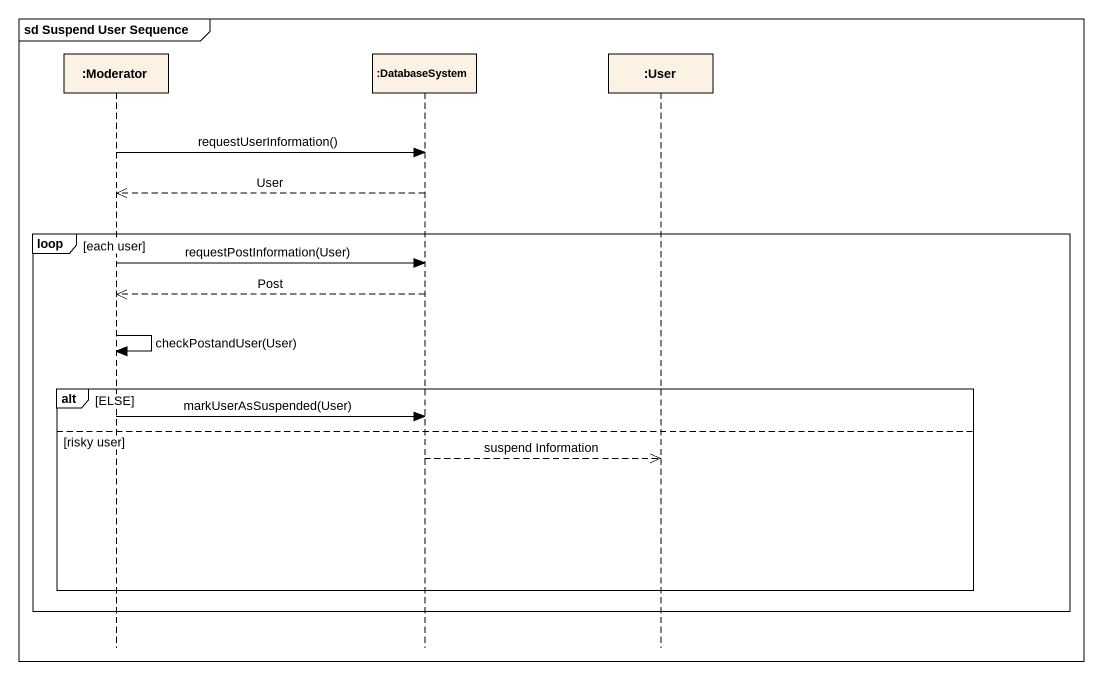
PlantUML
@startuml
mainframe sd Suspend User Sequence
hide footbox
participant ":Moderator" as Moderator
participant ":DatabaseSystem" as DatabaseSystem
participant ":User" as User

Moderator -> DatabaseSystem : requestUserInformation()
DatabaseSystem -->> Moderator : User
loop each user
  Moderator -> DatabaseSystem : requestPostInformation(User)
  DatabaseSystem -->> Moderator : Post
  Moderator -> Moderator : checkPostandUser(User)
  alt ELSE
    Moderator -> DatabaseSystem : markUserAsSuspended(User)
  else risky user
    DatabaseSystem -->> User : suspend Information
  end
end
@enduml
